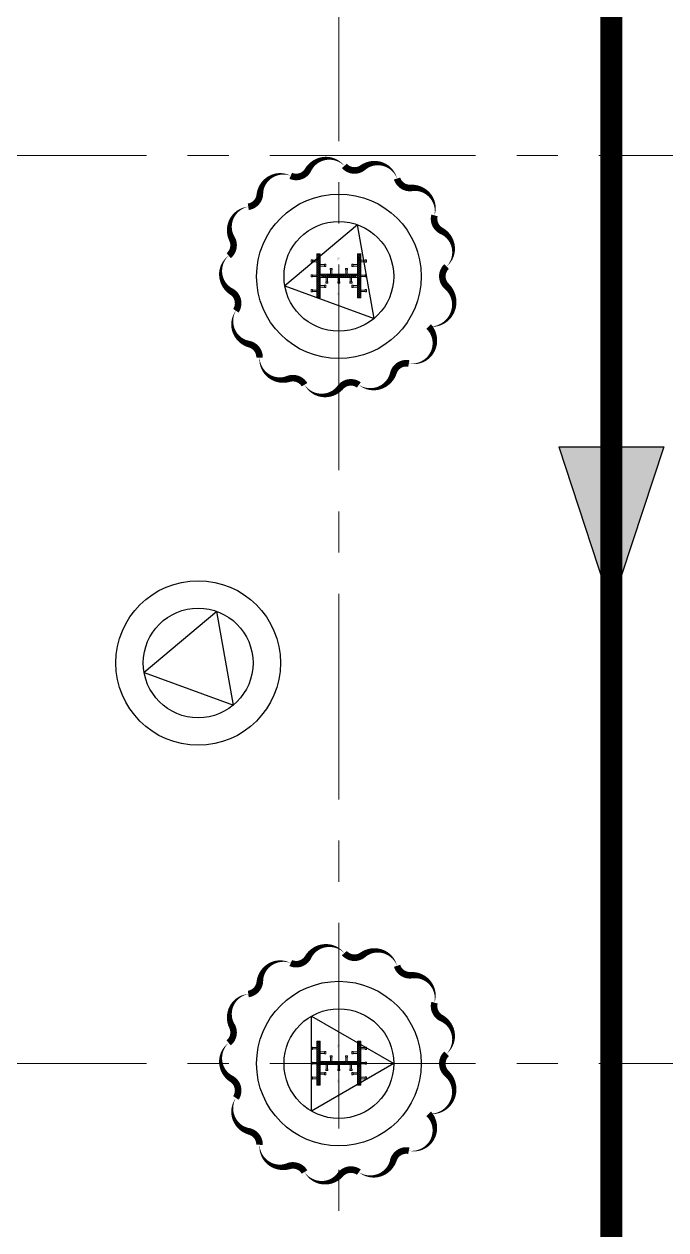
# Model space of a CAD drawing. Header units: millimetres. Extents: x -346728 to 1320345, y -537202 to -385966.
# Drawn here: x 452852 to 458702, y -434007 to -423018 of the extents above; entities that cross this region are included whole.
import ezdxf

# ---------------------------------------------------------------- set-up
doc = ezdxf.new("R2010")
doc.units = ezdxf.units.MM
doc.header["$LTSCALE"] = 100
doc.linetypes.add('X1326_GLB$0$CENTER', pattern=[2, 1.25, -0.25, 0.25, -0.25])
for name, color, linetype in [('hach', 253, 'Continuous'), ('PL', 3, 'Continuous'), ('thep doc', 6, 'Continuous')]:
    doc.layers.add(name, color=color, linetype=linetype)
for name, color, linetype, lineweight in [('KCMANH', 8, 'Continuous', 13), ('KINGPOST', 5, 'Continuous', 20), ('X1326_GLB$0$A-tim', 8, 'X1326_GLB$0$CENTER', 9)]:
    doc.layers.add(name, color=color, linetype=linetype, lineweight=lineweight)
pattern_1 = [(45, (188543.33, 11377564.439), (-8.980256121, 8.980256121), []), (135, (188543.33, 11377564.439), (-8.980256121, -8.980256121), [])]

# ---------------------------------------------------------------- blocks, each defined once
blk = doc.blocks.new('LVL-KHUNGTEN')
blk.add_lwpolyline([(61072.9, 41092.8), (119123.5, 41092.8), (119123.5, 61.9), (61072.9, 61.9)], close=True)
blk = doc.blocks.new('KP50')
at = {"ltscale": 0.1}
h = blk.add_hatch(color=6, dxfattribs=at)
h.dxf.hatch_style = 1
h.paths.add_polyline_path([(14, 171), (-14, 171), (-14, 142)])
h.paths.add_polyline_path([(-14, -142), (-14, -171), (14, -171)])
at = {"layer": 'KCMANH', "linetype": 'ByBlock'}
h = blk.add_hatch(dxfattribs=at)
h.set_pattern_fill('ANSI37', color=6, scale=4, style=0)
h.set_pattern_definition(pattern_1)
h.paths.add_polyline_path([(-200, 200), (-200, 171), (200, 171), (200, 200)])
h = blk.add_hatch(dxfattribs=at)
h.set_pattern_fill('ANSI37', color=6, scale=4, style=0)
h.set_pattern_definition([(45, (188728.93, 11377564.439), (-8.980256121, 8.980256121), []), (135, (188728.93, 11377564.439), (-8.980256121, -8.980256121), [])])
h.paths.add_polyline_path([(14, 171), (-14, 142), (-14, -142), (14, -171)])
h = blk.add_hatch(dxfattribs=at)
h.set_pattern_fill('ANSI37', color=6, scale=4, style=0)
h.set_pattern_definition(pattern_1)
h.paths.add_polyline_path([(-200, -171), (-200, -200), (200, -200), (200, -171)])
for p, q in [((-125, 253), (-146, 253)), ((-146, 240), (-146, 253)), ((-125, 240), (-146, 240)), ((-142, 200), (-142, 240)), ((-129, 200), (-129, 240)), ((-125, 240), (-125, 253)), ((-10, 253), (10, 253)), ((-10, 240), (-10, 253)), ((-10, 240), (10, 240)), ((-6, 200), (-6, 240)), ((6, 200), (6, 240)), ((10, 240), (10, 253)), ((125, 253), (146, 253)), ((125, 240), (125, 253)), ((125, 240), (146, 240)), ((129, 200), (129, 240)), ((142, 200), (142, 240)), ((146, 240), (146, 253)), ((-85, 131), (-106, 131)), ((-106, 131), (-106, 118)), ((-85, 118), (-106, 118)), ((-102, 171), (-102, 131)), ((-89, 171), (-89, 131)), ((-85, 131), (-85, 118)), ((-67, 100), (-67, 120)), ((-54, 120), (-67, 120)), ((-54, 100), (-54, 120)), ((-14, 116), (-54, 116)), ((85, 131), (106, 131)), ((85, 131), (85, 118)), ((85, 118), (106, 118)), ((89, 171), (89, 131)), ((102, 171), (102, 131)), ((106, 131), (106, 118)), ((-54, 100), (-67, 100)), ((-67, 10), (-67, -10)), ((-54, 10), (-67, 10)), ((-14, 104), (-54, 104)), ((-54, 10), (-54, -10)), ((-14, 6), (-54, 6)), ((14, 76), (54, 76)), ((14, 64), (54, 64)), ((54, 60), (54, 80)), ((54, 80), (67, 80)), ((54, 60), (67, 60)), ((67, 60), (67, 80)), ((-54, -10), (-67, -10)), ((-67, -100), (-67, -120)), ((-54, -100), (-67, -100)), ((-14, -6), (-54, -6)), ((-54, -100), (-54, -120)), ((-14, -104), (-54, -104)), ((14, -64), (54, -64)), ((14, -76), (54, -76)), ((54, -60), (54, -80)), ((54, -60), (67, -60)), ((54, -80), (67, -80)), ((67, -60), (67, -80)), ((-142, -200), (-142, -240)), ((-129, -200), (-129, -240)), ((-85, -118), (-106, -118)), ((-106, -131), (-106, -118)), ((-85, -131), (-106, -131)), ((-102, -171), (-102, -131)), ((-89, -171), (-89, -131)), ((-85, -131), (-85, -118)), ((-54, -120), (-67, -120)), ((-14, -116), (-54, -116)), ((-6, -200), (-6, -240)), ((6, -200), (6, -240)), ((85, -118), (106, -118)), ((85, -131), (85, -118)), ((85, -131), (106, -131)), ((89, -171), (89, -131)), ((102, -171), (102, -131)), ((106, -131), (106, -118)), ((129, -200), (129, -240)), ((142, -200), (142, -240)), ((-125, -240), (-146, -240)), ((-146, -240), (-146, -253)), ((-125, -253), (-146, -253)), ((-125, -240), (-125, -253)), ((-10, -240), (10, -240)), ((-10, -240), (-10, -253)), ((-10, -253), (10, -253)), ((10, -240), (10, -253)), ((125, -240), (146, -240)), ((125, -240), (125, -253)), ((125, -253), (146, -253)), ((146, -240), (146, -253))]:
    blk.add_line(p, q, dxfattribs=at)
at = {"layer": 'KINGPOST', "color": 6, "linetype": 'ByBlock'}
for p, q in [((-200, 200), (200, 200)), ((-200, 171), (-200, 200)), ((-200, 171), (200, 171)), ((-14, 171), (-14, -171)), ((-14, 142), (14, 171)), ((14, 171), (14, -171)), ((200, 171), (200, 200)), ((-200, -171), (200, -171)), ((-200, -171), (-200, -200)), ((-200, -200), (200, -200)), ((-14, -142), (14, -171)), ((200, -171), (200, -200))]:
    blk.add_line(p, q, dxfattribs=at)
blk.add_lwpolyline([(-14, 0), (14, 0)], dxfattribs=at)
blk = doc.blocks.new('B1 Kingpost Layout Plan1')
at = {"layer": 'KCMANH', "linetype": 'ByBlock', "rotation": 90}
for p in [(85125, -10546, 0), (85125, -17721, 0)]:
    blk.add_blockref('KP50', p, dxfattribs=at)

msp = doc.modelspace()

# ---------------------------------------------------------------- hatches: boundary and pattern name
at = {"ltscale": 0.1}
h = msp.add_hatch(color=6, dxfattribs=at)
h.dxf.hatch_style = 1
h.paths.add_polyline_path([(455735.7, -425145.2), (455706.9, -425145.2), (455706.9, -425174)])
h.paths.add_polyline_path([(455706.9, -425458.8), (455706.9, -425487.6), (455735.7, -425487.6)])
h = msp.add_hatch(color=6, dxfattribs=at)
h.dxf.hatch_style = 1
h.paths.add_polyline_path([(455735.7, -432320.3), (455706.9, -432320.3), (455706.9, -432349.1)])
h.paths.add_polyline_path([(455706.9, -432633.9), (455706.9, -432662.7), (455735.7, -432662.7)])
at = {"layer": 'hach'}
h = msp.add_hatch(dxfattribs=at)
h.set_pattern_fill('ANSI31', color=256, scale=70)
h.set_pattern_definition([(45, (342151.22, -508591.22), (-157.15448, 157.15448), [])])
h.paths.add_polyline_path([(362433.4, -410142.2), (348853.9, -428107.5), (376146.7, -501359), (382446.8, -503970.9), (458369.1, -469396.6), (462927.9, -462329.4), (462919.8, -415142.7), (457917.8, -410142.2)])
h.paths.add_polyline_path([(363030.6, -411342.2), (350208.3, -428305.7), (377088.8, -500450.6), (382424.3, -502662.6), (457551.5, -468450.4), (461727.8, -461976.1), (461719.7, -415639.4), (457420.9, -411342.2)], flags=16)
h = msp.add_hatch(dxfattribs=at)
h.set_pattern_fill('AR-CONC', color=256, scale=4)
h.set_pattern_definition([(50, (342151.2, -508591.2), (728.7387, -63.7563), [76.2, -838.2]), (355, (342151.2, -508591.2), (-140.9737, 764.2274), [60.96, -670.5623]), (100.45144, (342211.95, -508596.54), (587.765, 700.471), [64.76, -712.361]), (46.1842, (342151.2, -508388), (1084.316, -168.1693), [114.3, -1257.3]), (96.63556, (342241.6, -508402), (949.6165, 989.7045), [97.14, -1068.5424]), (351.18415, (342151.2, -508388), (949.6165, 989.7045), [91.44, -1005.839]), (21, (342252.8, -508438.8), (606.4576, -409.0608), [76.2, -838.2]), (326, (342252.8, -508438.8), (247.208, 736.752), [60.96, -670.56]), (71.45144, (342303.36, -508472.9), (853.6657, 327.691), [64.76, -712.3598]), (37.5, (342151.22, -508591.22), (12.3544, 338.22016), [0, -662.432, 0, -680.72, 0, -673.1]), (7.5, (342151.22, -508591.22), (267.27865, 400.7223), [0, -388.112, 0, -647.192, 0, -256.54]), (327.5, (341924.65, -508591.22), (542.3624, -22.91498), [0, -254, 0, -792.48, 0, -1051.56]), (317.5, (341823.05, -508591.2), (592.5167, 101.706), [0, -330.2, 0, -526.288, 0, -746.76])])
h.paths.add_polyline_path([(362433.4, -410142.2), (348853.9, -428107.5), (376146.7, -501359), (382446.8, -503970.9), (458369.1, -469396.6), (462927.9, -462329.4), (462919.8, -415142.7), (457917.8, -410142.2)])
h.paths.add_polyline_path([(363030.6, -411342.2), (350208.3, -428305.7), (377088.8, -500450.6), (382424.3, -502662.6), (457551.5, -468450.4), (461727.8, -461976.1), (461719.7, -415639.4), (457420.9, -411342.2)], flags=16)
at = {"layer": 'thep doc'}
h = msp.add_hatch(dxfattribs=at)
h.set_pattern_fill('ANSI31', color=256)
h.set_pattern_definition([(45, (275591.97105, -85499.94196), (-0.08838834765, 0.08838834765), [])])
h.paths.add_polyline_path([(458683.3, -426870.8), (458204.7, -426870.8), (458204.7, -428324.1)])
h.paths.add_polyline_path([(458204.7, -428324.1), (458204.7, -426870.8), (457726.1, -426870.8)])

# ---------------------------------------------------------------- linework, layer by layer
at = {"color": 6, "elevation": -2718.3}
for points in [[(456703.4, -425226.6, 0, 60, 0.5205671), (456656.7, -424902.1, 60, 60, -0.3534527), (456593.1, -424761, 0, 60, 0.5205671), (456380.7, -424510.8, 60, 60, -0.3534915), (456251.7, -424425.1, 0, 60, 0.5205671), (455938.9, -424326.1, 60, 60, -0.3944899), (455771.5, -424309.7, 0, 60, 0.520567), (455440.7, -424346.5, 60, 60, -0.3907151), (455282.5, -424399.9, 0, 60, 0.520567), (455001.1, -424568.7, 60, 60, -0.3534934), (454895.6, -424682, 0, 60, 0.5205671), (454747.1, -424974.7, 60, 60, -0.3571345), (454716.8, -425127.8, 0, 60, 0.520567), (454742.5, -425455.5, 60, 60, -0.4289707), (454782.8, -425629.4, 0, 60, 0.520567), (454903.6, -425934.2, 60, 60, -0.3534582), (454998.2, -426056.7, 0, 60, 0.520567), (455262.9, -426250.8, 60, 60, -0.3534893), (455408.2, -426304.2, 0, 60, 0.5205671), (455735.4, -426327.8, 60, 60, -0.3982747), (455903.3, -426305.9, 0, 60, 0.520567), (456218, -426197.5, 60, 60, -0.3869502), (456359.1, -426110.3, 0, 60, 0.7314349), (456539.7, -425774, 0, 60, 0.7206829), (456704.3, -425407.1, 60, 60, -0.4358983)], [(456703.3, -432401.7, 0, 60, 0.5205671), (456656.6, -432077.2, 60, 60, -0.3534527), (456593, -431936.1, 0, 60, 0.5205671), (456380.6, -431685.9, 60, 60, -0.3534915), (456251.7, -431600.2, 0, 60, 0.5205671), (455938.9, -431501.2, 60, 60, -0.3944899), (455771.5, -431484.8, 0, 60, 0.520567), (455440.7, -431521.6, 60, 60, -0.3907151), (455282.4, -431575, 0, 60, 0.520567), (455001.1, -431743.8, 60, 60, -0.3534934), (454895.6, -431857.1, 0, 60, 0.5205671), (454747.1, -432149.8, 60, 60, -0.3571345), (454716.8, -432302.9, 0, 60, 0.520567), (454742.5, -432630.6, 60, 60, -0.4289707), (454782.8, -432804.5, 0, 60, 0.520567), (454903.5, -433109.3, 60, 60, -0.3534582), (454998.2, -433231.8, 0, 60, 0.520567), (455262.9, -433425.9, 60, 60, -0.3534893), (455408.2, -433479.3, 0, 60, 0.5205671), (455735.4, -433502.9, 60, 60, -0.3982747), (455903.3, -433481, 0, 60, 0.520567), (456218, -433372.6, 60, 60, -0.3869502), (456359, -433285.4, 0, 60, 0.7314349), (456539.6, -432949.1, 0, 60, 0.7206829), (456704.3, -432582.2, 60, 60, -0.4358983)]]:
    msp.add_lwpolyline(points, format="xyseb", close=True, dxfattribs=at)
at = {"layer": 'PL', "elevation": -1404.9}
for points in [[(455228.9, -425403.2), (456042.7, -425699.4), (455892.3, -424846.6)], [(455228.9, -425403.2), (456042.7, -425699.4), (455892.3, -424846.6)], [(453946.3, -428927.1), (454760.1, -429223.3), (454609.7, -428370.4)], [(453946.3, -428927.1), (454760.1, -429223.3), (454609.7, -428370.4)], [(455471.3, -432924.5), (455471.3, -432058.5), (456221.3, -432491.5)], [(455471.3, -432924.5), (455471.3, -432058.5), (456221.3, -432491.5)]]:
    msp.add_lwpolyline(points, close=True, dxfattribs=at)
at = {"layer": 'PL'}
for centre, radius in [((455721.3, -425316.4, -1404.9), 750), ((455721.3, -425316.4, -1404.9), 750), ((455721.3, -425316.4, -1404.9), 500), ((455721.3, -425316.4, -1404.9), 500), ((454438.7, -428840.3, -1404.9), 750), ((454438.7, -428840.3, -1404.9), 750), ((454438.7, -428840.3, -1404.9), 500), ((454438.7, -428840.3, -1404.9), 500), ((455721.3, -432491.5, -1404.9), 750), ((455721.3, -432491.5, -1404.9), 750), ((455721.3, -432491.5, -1404.9), 500), ((455721.3, -432491.5, -1404.9), 500)]:
    msp.add_circle(centre, radius, dxfattribs=at)
at = {"layer": 'thep doc'}
msp.add_line((457726.1, -426870.8, -3876.7), (458683.3, -426870.8, -3876.7), dxfattribs=at)
at = {"layer": 'thep doc', "const_width": 200, "elevation": -3876.7}
msp.add_lwpolyline([(458204.7, -414076.8), (458204.7, -441586.7), (449639.5, -441586.7), (449639.5, -414171.7), (443225.5, -414171.7), (443225.5, -441691.1), (434514.6, -441691.1)], dxfattribs=at)
at = {"layer": 'thep doc', "elevation": -3876.7}
for points in [[(457726.1, -426870.8), (458204.7, -428324.1)], [(458683.3, -426870.8), (458204.7, -428324.1)]]:
    msp.add_lwpolyline(points, dxfattribs=at)
at = {"layer": 'X1326_GLB$0$A-tim', "ltscale": 15}
for p, q in [((455721.3, -398208.6, -1404.9), (455721.3, -512162.7, -1404.9)), ((341092.1, -424216.4, -1404.9), (475778.7, -424216.4, -1404.9)), ((341092.1, -432491.5, -1404.9), (475778.7, -432491.5, -1404.9))]:
    msp.add_line(p, q, dxfattribs=at)

# ---------------------------------------------------------------- block references
at = {"extrusion": (0.00597, -2.28885e-18, 0.999982), "xscale": 3.385207865094198, "yscale": 3.385207865094198, "zscale": 3.385207865094198}
msp.add_blockref('LVL-KHUNGTEN', (112985.2, -525073.6, 1027.7), dxfattribs=at)
msp.add_blockref('B1 Kingpost Layout Plan1', (370596.3, -414766, -1404.9))

doc.saveas('drawing.dxf')
